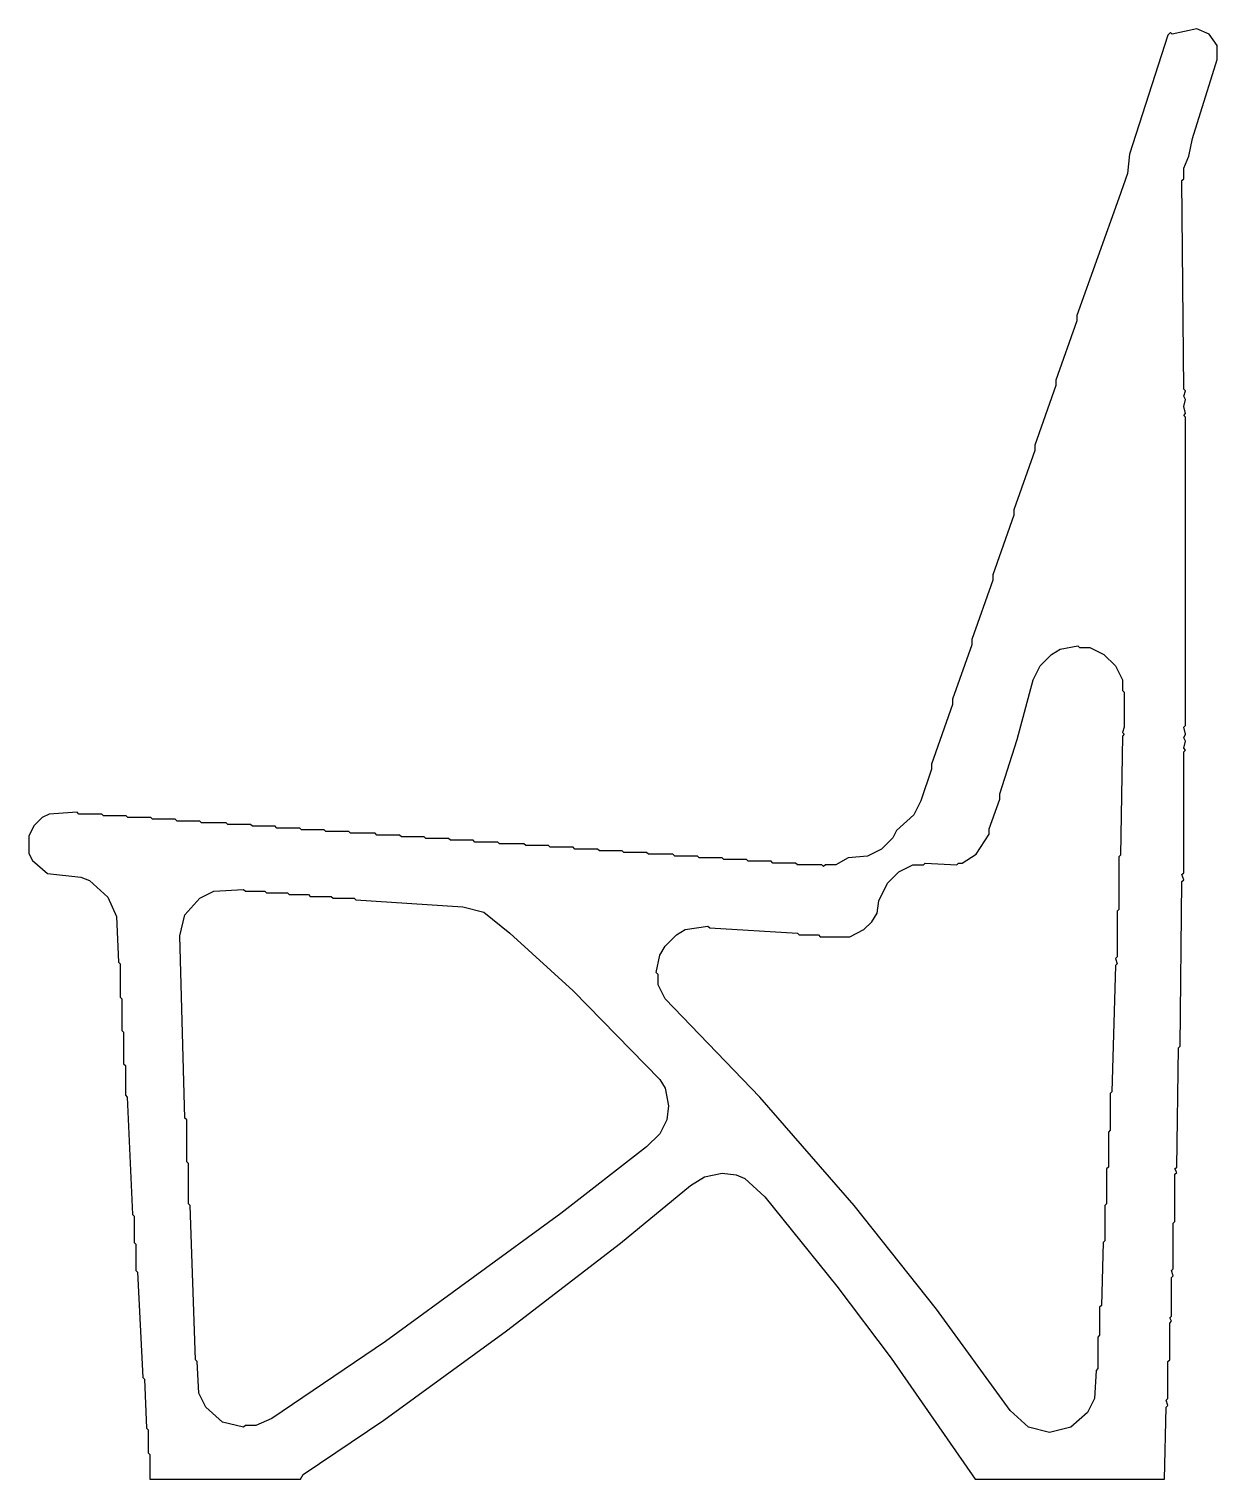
# Model space of a CAD drawing. Header units: metres. Extents: x 26 to 704, y 0 to 828.
import ezdxf

# ---------------------------------------------------------------- set-up
doc = ezdxf.new("R2010")
doc.units = ezdxf.units.M

msp = doc.modelspace()

# ---------------------------------------------------------------- linework, layer by layer
at = {"layer": 'CUT'}
for points in [[(97, 0), (181.5, 0), (183, 2.5), (229, 33.5), (299, 84.5), (364, 134.5), (404, 167.5), (412, 172.5), (422, 174.5), (430, 173.5), (435, 171.5), (446.5, 161), (487.5, 110), (518.5, 69), (566.5, 0), (674.5, 0), (675.5, 41), (676.5, 42), (675.5, 45), (676.5, 46), (676.5, 67), (677.5, 68), (677.5, 89), (678.5, 90), (677.5, 92), (678.5, 93), (678.5, 115), (679.5, 116), (678.5, 119), (679.5, 120), (679.5, 146), (680.5, 147), (680.5, 174), (681.5, 175), (680.5, 177), (681.5, 178), (682.5, 246), (683.5, 247), (684.5, 341), (685.5, 342), (684.5, 345), (685.5, 346), (685.5, 415), (686.5, 416), (685.5, 417), (686.5, 421), (685.5, 423), (686.5, 425), (685.5, 429), (686.5, 430), (686.5, 606), (685.5, 607), (686.5, 608), (685.5, 612), (686.5, 616), (685.5, 618), (686.5, 621), (685.5, 622), (684.5, 741), (685.5, 742), (685.5, 748), (688.5, 755), (690.5, 765), (704.5, 810), (704.5, 818), (700, 824.5), (693, 827.5), (679, 824.5), (678, 825.5), (676.5, 824), (654.5, 756), (653.5, 745), (648.5, 731), (624.5, 664), (624.5, 661), (612.5, 627), (612.5, 624), (600.5, 590), (600.5, 587), (588.5, 553), (588.5, 550), (576.5, 516), (576.5, 513), (564.5, 479), (564.5, 476), (553.5, 445), (553.5, 442), (541.5, 408), (541.5, 405), (535.5, 387), (531.5, 379), (521.5, 370), (519.5, 366), (513, 359.5), (505, 355.5), (494, 354.5), (487, 350.5), (481, 350.5), (480, 349.5), (479, 350.5), (465, 350.5), (464, 351.5), (451, 351.5), (450, 352.5), (437, 352.5), (436, 353.5), (423, 353.5), (422, 354.5), (409, 354.5), (408, 355.5), (395, 355.5), (394, 356.5), (380, 356.5), (379, 357.5), (366, 357.5), (365, 358.5), (352, 358.5), (351, 359.5), (338, 359.5), (337, 360.5), (324, 360.5), (323, 361.5), (310, 361.5), (309, 362.5), (295, 362.5), (294, 363.5), (281, 363.5), (280, 364.5), (267, 364.5), (266, 365.5), (253, 365.5), (252, 366.5), (239, 366.5), (238, 367.5), (225, 367.5), (224, 368.5), (210, 368.5), (209, 369.5), (196, 369.5), (195, 370.5), (182, 370.5), (181, 371.5), (168, 371.5), (167, 372.5), (154, 372.5), (153, 373.5), (140, 373.5), (139, 374.5), (125, 374.5), (124, 375.5), (111, 375.5), (110, 376.5), (97, 376.5), (96, 377.5), (83, 377.5), (82, 378.5), (69, 378.5), (68, 379.5), (55, 379.5), (54, 380.5), (38, 379.5), (34, 377.5), (29.5, 373), (26.5, 367), (26.5, 357), (28.5, 353), (37, 345.5), (56, 343.5), (61, 341.5), (71.5, 332), (76.5, 321), (77.5, 295), (78.5, 294), (78.5, 275), (79.5, 274), (79.5, 256), (80.5, 255), (80.5, 237), (81.5, 236), (81.5, 219), (82.5, 218), (85.5, 151), (86.5, 150), (86.5, 135), (87.5, 134), (87.5, 119), (88.5, 118), (91.5, 58), (92.5, 57), (93.5, 29), (94.5, 28), (94.5, 15), (95.5, 14), (95.5, 0)], [(609, 26.5), (597, 29.5), (586.5, 39), (544.5, 97), (497.5, 156), (443.5, 218), (389.5, 274), (385.5, 282), (385.5, 288), (384.5, 289), (386.5, 299), (389.5, 304), (396, 310.5), (401, 313.5), (414, 315.5), (415, 314.5), (465, 311.5), (466, 310.5), (477, 310.5), (478, 309.5), (495, 309.5), (503, 313.5), (507.5, 318), (510.5, 323), (511.5, 330), (516.5, 340), (523, 346.5), (531, 350.5), (537, 350.5), (538, 351.5), (556, 350.5), (557, 351.5), (559, 351.5), (567, 356.5), (574.5, 368), (574.5, 371), (580.5, 388), (580.5, 391), (590.5, 422), (599.5, 456), (603.5, 464), (610, 470.5), (615, 473.5), (625, 475.5), (626, 474.5), (632, 474.5), (640, 470.5), (646.5, 464), (650.5, 456), (650.5, 450), (651.5, 449), (651.5, 429), (650.5, 426), (651.5, 425), (650.5, 424), (649.5, 356), (648.5, 355), (648.5, 325), (647.5, 324), (647.5, 298), (646.5, 297), (647.5, 294), (646.5, 293), (644.5, 221), (643.5, 220), (643.5, 199), (642.5, 198), (642.5, 178), (641.5, 177), (641.5, 157), (640.5, 156), (640.5, 136), (639.5, 135), (638.5, 99), (637.5, 98), (637.5, 82), (636.5, 81), (636.5, 63), (635.5, 62), (634.5, 46), (630.5, 38), (621, 29.5)], [(149, 29.5), (137, 32.5), (127.5, 41), (123.5, 49), (122.5, 67), (121.5, 68), (118.5, 156), (117.5, 157), (117.5, 180), (116.5, 181), (116.5, 205), (115.5, 206), (112.5, 310), (115.5, 322), (124, 331.5), (132, 335.5), (149, 336.5), (150, 335.5), (161, 335.5), (162, 334.5), (174, 334.5), (175, 333.5), (186, 333.5), (187, 332.5), (199, 332.5), (200, 331.5), (212, 331.5), (213, 330.5), (274, 326.5), (286, 323.5), (301, 311.5), (337, 278.5), (386.5, 228), (389.5, 223), (391.5, 213), (390.5, 205), (386.5, 197), (379, 189.5), (330, 151.5), (230, 78.5), (165, 34.5), (156, 30.5), (150, 30.5)]]:
    msp.add_lwpolyline(points, close=True, dxfattribs=at)

doc.saveas('drawing.dxf')
